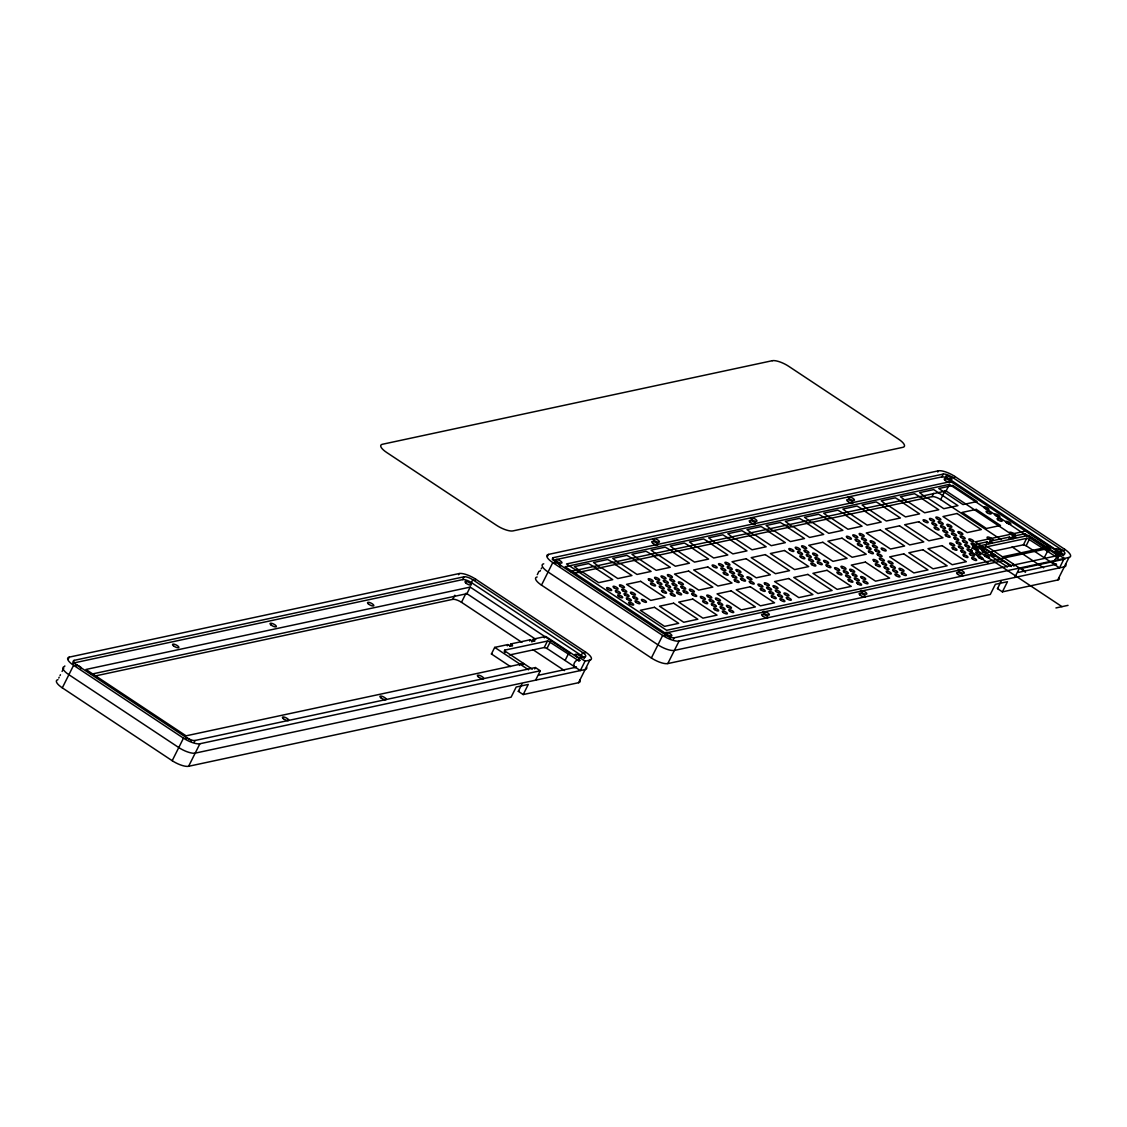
<?xml version="1.0" encoding="UTF-8"?>
<svg xmlns="http://www.w3.org/2000/svg" width="1127" height="1127" viewBox="0 0 1127 1127"><rect width="100%" height="100%" fill="white"/><g stroke="black" fill="none" stroke-linecap="round" stroke-linejoin="round"><path stroke-width="1.5" d="M58.787 678.031L59.196 677.214M60.027 675.566L60.435 674.749M62.084 671.453L62.492 670.635M62.901 669.818L63.732 668.17M64.845 665.93L64.549 666.522A13.27 4.142 26.6 0 0 68.888 674.707L178.77 747.553A13.27 4.142 26.6 0 0 195.196 753.132L585.138 669.551A13.27 4.142 26.6 0 0 586.618 667.198M68.367 658.886L69.254 657.126L459.196 573.544A13.27 4.142 26.6 0 1 475.622 579.137L585.491 651.984A13.27 4.142 26.6 0 1 589.844 660.154L578.545 682.708L523.196 694.57L518.307 691.33L521.928 684.089M584.068 658.675L584.955 656.914A7.03 2.198 26.6 0 0 582.659 652.589L472.776 579.743A7.03 2.198 26.6 0 0 464.085 576.785L74.143 660.366L72.734 663.183L462.676 579.602A7.03 2.198 26.6 0 1 471.368 582.56L581.236 655.407A7.03 2.198 26.6 0 1 583.73 657.52M523.196 694.57L528.267 684.427L516.194 687.019L511.109 697.162L188.603 766.29A13.27 4.142 26.6 0 1 172.192 760.697L62.309 687.85L73.593 665.31A13.27 4.142 26.6 0 1 69.254 657.126M75.734 666.113L76.439 664.705A7.03 2.198 26.6 0 1 74.143 660.366M172.192 760.697L183.476 738.157A13.27 4.142 26.6 0 0 199.902 743.75L540.298 670.776L535.593 680.173M185.617 738.96L186.321 737.551A7.03 2.198 26.6 0 0 195.013 740.495L535.41 667.536L540.298 670.776M194.309 741.904L195.013 740.495M188.603 766.29L199.902 743.75M458.604 574.728L459.196 573.544M95.344 675.946L452.786 599.339L454.843 595.225M462.676 579.602L464.085 576.785M452.786 599.339A7.03 2.198 26.6 0 1 461.478 602.297L466.014 593.253M471.368 582.56L472.776 579.743M91.245 674.2L466.916 593.675L470.213 587.097L570.318 653.463L568.36 653.885L565.064 660.464M475.03 580.306L475.622 579.137M510.461 666.592L491.414 653.97L494.711 647.391L507.868 644.574L507.319 645.841M537.297 574.643L538.945 571.347M540.03 571.206L540.439 570.389M541.256 568.741L541.678 567.923M547.553 556.174L548.44 554.414L938.382 470.832A13.27 4.142 26.6 0 1 954.794 476.425L1064.677 549.272A13.27 4.142 26.6 0 1 1069.016 557.442L1057.732 579.996L1002.382 591.858L997.494 588.618L1001.114 581.377M504.163 651.336L504.783 650.11L548.018 640.953L578.743 660.76L579.87 660.521M504.896 652.702L504.783 650.11M552.357 559.598L553.329 557.654L943.271 474.073A7.03 2.198 26.6 0 1 951.949 477.031L1061.831 549.877A7.03 2.198 26.6 0 1 1064.127 554.202L1063.339 555.794M509.714 646.377L510.94 643.911L530.253 639.77L529.69 641.052M1002.382 591.858L1007.453 581.715L995.38 584.307L990.295 594.45L667.79 663.578A13.27 4.142 26.6 0 1 651.364 657.985L541.495 585.138L552.779 562.598A13.27 4.142 26.6 0 1 548.44 554.414M554.921 563.401L555.625 561.993A7.03 2.198 26.6 0 1 553.329 557.654M519.477 665.465L520.096 664.226M531.874 641.996L533.31 639.122L545.75 636.445L579.405 658.661M522.998 664.705L523.618 663.479L186.068 735.832L85.962 669.466L470.213 587.097M544.299 637.868L544.919 636.628M509.503 654.97L544.228 647.518L547.525 640.953M534.705 668.945L535.41 667.536M589.844 660.154L585.04 661.183L580.335 670.579L546.961 648.462L550.258 641.883M575.066 667.747L575.474 666.916M581.236 655.407L582.659 652.589M578.743 660.76L580.151 657.943L584.955 656.914M584.913 653.153L585.491 651.984M651.364 657.985L662.662 635.445A13.27 4.142 26.6 0 0 679.088 641.038L1069.016 557.442M664.803 636.248L665.508 634.839A7.03 2.198 26.6 0 0 674.2 637.797L1064.127 554.202M673.481 639.206L674.2 637.797M667.79 663.578L679.088 641.038M937.791 472.016L938.382 470.832M574.531 573.234L931.973 496.627L933.621 493.33M553.54 560.133L941.848 476.89L943.271 474.073M931.973 496.627A7.03 2.198 26.6 0 1 940.665 499.585L945.187 490.541M941.848 476.89A7.03 2.198 26.6 0 1 950.54 479.848L951.949 477.031M570.431 571.488L946.102 490.963L949.385 484.385L1049.491 550.751L1047.546 551.173L1044.25 557.752M954.217 477.594L954.794 476.425M988.478 563.12L970.601 551.258L973.883 544.679L987.055 541.862L986.505 543.129M983.35 548.624L983.97 547.398L1027.19 538.241L1057.929 558.048C1058.126 554.259 1049.322 565.965 1055.844 564.007M984.082 549.99L983.97 547.398M988.886 543.665L990.126 541.199L1009.426 537.058L1008.876 538.34M1011.468 538.467L1012.497 536.41L1024.936 533.733L1058.577 555.949M1024.316 534.973L1024.936 533.733M988.689 552.258L1023.415 544.82L1026.697 538.241M1013.891 566.233L1014.596 564.824M1064.226 558.471L1059.521 567.867L1026.148 545.75L1029.444 539.171M1014.779 577.461L1019.484 568.064M1063.17 555.146A7.03 2.198 26.6 0 0 1060.422 552.695L1061.831 549.877M1057.929 558.048L1059.338 555.231M1064.085 550.441L1064.677 549.272M1013.652 565.021L1012.863 563.683M985.378 544.58L985.984 545.848L1025.542 572.079L1021.569 568.374L1065.085 559.048L1028.599 535.424L972.516 547.342L1061.986 606.65M949.385 484.385L565.134 566.754L665.24 633.12L1002.791 560.767M491.414 653.97L492.231 653.787M970.601 551.258L972.235 550.906M1002.481 556.794L1047.222 547.201M539.1 675.129L576.46 667.128C570.699 667.452 575.643 657.605 579.757 660.549M1018.357 572.403L1056.591 564.218M518.307 691.33L519.209 691.133M997.494 588.618L998.381 588.421M1055.943 607.946L1068.03 605.354M1060.268 555.033L1060.338 555.019A3.508 1.099 26.6 0 0 1056.365 551.836A3.508 1.099 26.6 0 0 1055.013 553.272A3.508 1.099 26.6 0 0 1060.31 555.048L1057.605 554.09M1023.415 544.82L1026.148 545.75M544.228 647.518L546.961 648.462M1062.24 554.611L1026.345 530.916L975.306 541.862L1011.074 565.585M950.54 479.848L1060.422 552.695M946.102 490.963L1015.737 537.128M940.665 499.585L1001.1 539.65M1012.088 546.933L1043.672 567.881M927.394 497.782L943.834 508.686L957.936 505.657L933.705 489.597L919.618 492.626L926.591 497.951M923.126 498.697L914.532 493.711L900.431 496.725L907.418 502.064M922.323 498.867L938.749 509.77L924.661 512.785L908.221 501.895M984.688 548.764L1011.454 566.501M973.883 544.679L1007.425 566.923M903.939 502.811L895.345 497.824L881.258 500.839L888.245 506.178M903.136 502.98L919.576 513.884L905.488 516.899L889.048 506.009M884.765 506.925L876.172 501.924L862.085 504.952L869.058 510.292M883.962 507.094L900.403 517.997L886.301 521.012L869.861 510.108M865.592 511.024L856.999 506.037L842.897 509.066L849.885 514.391M864.789 511.207L881.215 522.097L867.128 525.126L850.688 514.222M846.405 515.138L837.826 510.151L823.724 513.179L830.712 518.505M845.602 515.321L862.042 526.21L847.955 529.239L831.515 518.335M827.232 519.251L818.639 514.264L804.551 517.279L811.525 522.618M826.429 519.42L842.869 530.324L828.768 533.339L812.342 522.449M808.059 523.365L799.466 518.378L785.378 521.392L792.351 526.732M807.256 523.534L823.696 534.437L809.595 537.452L793.154 526.563M788.886 527.478L780.293 522.477L766.191 525.506L773.178 530.845M788.069 527.647L804.509 538.551L790.421 541.566L773.981 530.662M769.699 531.578L761.105 526.591L747.018 529.62L753.991 534.945M768.896 531.761L785.336 542.65L771.248 545.679L754.808 534.776M750.526 535.691L741.932 530.704L727.845 533.719L734.818 539.058M749.723 535.86L766.163 546.764L752.061 549.793L735.621 538.889M731.353 539.805L722.759 534.818L708.658 537.833L715.645 543.172M730.535 539.974L746.976 550.878L732.888 553.892L716.448 543.003M712.165 543.918L703.572 538.931L689.485 541.946L696.472 547.285M711.362 544.087L727.803 554.991L713.715 558.006L697.275 547.116M692.992 548.032L684.399 543.031L670.311 546.06L677.285 551.399M692.189 548.201L708.629 559.091L694.528 562.119L678.088 551.216M673.819 552.131L665.226 547.144L651.124 550.173L658.112 555.498M673.016 552.315L689.442 563.204L675.355 566.233L658.915 555.329M654.632 556.245L646.053 551.258L631.951 554.273L638.939 559.612M653.829 556.414L670.269 567.318L656.182 570.332L639.742 559.443M635.459 560.358L626.866 555.372L612.778 558.386L619.751 563.725M634.656 560.528L651.096 571.431L636.994 574.446L620.568 563.556M616.286 564.472L607.692 559.485L593.591 562.5L600.578 567.839M615.483 564.641L631.923 575.545L617.821 578.56L601.381 567.656M597.113 568.586L588.519 563.585L574.418 566.613L581.405 571.952M596.296 568.755L612.736 579.644L598.648 582.673L582.208 571.769M555.625 561.993L665.508 634.839M552.779 562.598L662.662 635.445M580.151 657.943L585.04 661.183M466.916 593.675L535.762 639.319M461.478 602.297L521.914 642.362M532.902 649.645L564.5 670.593M505.516 651.476L532.268 669.213M494.711 647.391L528.535 669.818M76.439 664.705L186.321 737.551M73.593 665.31L183.476 738.157M543.735 563.81A13.27 4.142 26.6 0 0 548.074 571.995L657.957 644.841A13.27 4.142 26.6 0 0 674.383 650.42L1064.311 566.839A13.27 4.142 26.6 0 0 1065.55 563.909M554.991 562.26A3.508 1.099 26.6 0 1 559.598 564.204A3.508 1.099 26.6 0 1 559.612 565.965M665.578 635.191A3.508 1.099 26.6 0 1 668.889 636.628A3.508 1.099 26.6 0 1 670.466 638.431M1012.567 536.452A3.367 1.057 26.6 0 1 1013.666 538.523A3.367 1.057 26.6 0 1 1009.496 537.1M990.196 541.242A3.367 1.057 26.6 0 1 991.295 543.327A3.367 1.057 26.6 0 1 987.125 541.904M541.495 585.138A13.27 4.142 26.6 0 1 537.142 576.968M1059.211 577.644A13.27 4.142 26.6 0 1 1057.732 579.996M62.309 687.85A13.27 4.142 26.6 0 1 57.97 679.68M579.785 679.778A13.27 4.142 26.6 0 1 578.545 682.708M533.381 639.164A3.367 1.057 26.6 0 1 534.48 641.235A3.367 1.057 26.6 0 1 530.31 639.812M511.01 643.954A3.367 1.057 26.6 0 1 512.109 646.039A3.367 1.057 26.6 0 1 507.939 644.616M75.058 665.493A3.508 1.099 26.6 0 1 79.256 666.142A3.508 1.099 26.6 0 1 80.637 668.691M185.363 737.861A3.508 1.099 26.6 0 1 190.393 739.847M191.083 740.566A3.508 1.099 26.6 0 1 191.28 741.017M772.263 360.71L382.321 444.292A13.27 4.142 26.6 0 0 386.66 452.462L496.542 525.309A13.27 4.142 26.6 0 0 512.968 530.902L902.896 447.32A13.27 4.142 26.6 0 0 898.557 439.136L788.675 366.289A13.27 4.142 26.6 0 0 772.263 360.71M950.808 481.567L566.557 563.937L666.649 630.303L1050.899 547.933L950.808 481.567M952.878 485.483L938.791 488.512L963.021 504.572L977.109 501.543L952.878 485.483M640.657 581.335L626.556 584.35L650.786 600.409L664.888 597.395L640.657 581.335M688.597 571.051L674.51 574.08L698.726 590.139L712.827 587.111L688.597 571.051M707.77 566.951L693.683 569.966L717.913 586.026L732.001 583.011L707.77 566.951M746.13 558.724L732.043 561.739L756.259 577.813L770.361 574.784L746.13 558.724M765.303 554.611L751.216 557.64L775.446 573.699L789.534 570.671L765.303 554.611M784.491 550.497L770.389 553.526L794.62 569.586L808.707 566.571L784.491 550.497M822.837 542.284L808.749 545.299L832.966 561.359L847.067 558.344L822.837 542.284M842.024 538.171L827.922 541.199L852.153 557.259L866.24 554.23L842.024 538.171M880.37 529.944L866.283 532.972L890.499 549.032L904.601 546.017L880.37 529.944M899.543 525.844L885.456 528.859L909.686 544.919L923.774 541.904L899.543 525.844M918.73 521.731L904.629 524.745L928.859 540.805L942.947 537.79L918.73 521.731M957.077 513.503L942.989 516.532L967.22 532.592L981.307 529.563L957.077 513.503M976.264 509.404L962.162 512.419L986.393 528.478L1000.48 525.464L976.264 509.404M654.449 607.298L640.347 610.313L664.578 626.373L678.665 623.358L654.449 607.298M673.622 603.184L659.52 606.213L683.751 622.273L697.838 619.244L673.622 603.184M692.795 599.071L678.708 602.1L702.924 618.159L717.026 615.131L692.795 599.071M731.155 590.858L717.054 593.873L741.284 609.932L755.372 606.918L731.155 590.858M750.328 586.744L736.241 589.759L760.457 605.833L774.559 602.804L750.328 586.744M788.689 578.517L774.587 581.546L798.818 597.606L812.905 594.577L788.689 578.517M807.862 574.418L793.774 577.433L817.991 593.492L832.092 590.478L807.862 574.418M827.035 570.304L812.947 573.319L837.164 589.379L851.265 586.364L827.035 570.304M865.395 562.077L851.294 565.106L875.524 581.166L889.612 578.137L865.395 562.077M903.741 553.864L889.654 556.879L913.884 572.939L927.972 569.924L903.741 553.864M922.928 549.751L908.827 552.765L933.057 568.825L947.145 565.81L922.928 549.751M942.102 545.637L928.014 548.666L952.23 564.726L966.332 561.697L942.102 545.637M945.13 480.426A3.508 1.099 26.6 0 0 950.427 482.201A3.508 1.099 26.6 0 0 946.483 478.989A3.508 1.099 26.6 0 0 945.13 480.426M847.645 501.318A3.508 1.099 26.6 0 0 852.942 503.093A3.508 1.099 26.6 0 0 848.997 499.881A3.508 1.099 26.6 0 0 847.645 501.318M957.527 574.164A3.508 1.099 26.6 0 0 962.824 575.939A3.508 1.099 26.6 0 0 958.88 572.727A3.508 1.099 26.6 0 0 957.527 574.164M750.159 522.224A3.508 1.099 26.6 0 0 755.456 523.985A3.508 1.099 26.6 0 0 751.512 520.787A3.508 1.099 26.6 0 0 750.159 522.224M860.042 595.07A3.508 1.099 26.6 0 0 865.339 596.831A3.508 1.099 26.6 0 0 861.394 593.633A3.508 1.099 26.6 0 0 860.042 595.07M762.556 615.962A3.508 1.099 26.6 0 0 767.853 617.723A3.508 1.099 26.6 0 0 763.909 614.525A3.508 1.099 26.6 0 0 762.556 615.962M652.674 543.115A3.508 1.099 26.6 0 0 657.971 544.876A3.508 1.099 26.6 0 0 654.026 541.678A3.508 1.099 26.6 0 0 652.674 543.115M662.38 591.802A2.803 0.873 26.6 0 0 666.508 593.041A2.803 0.873 26.6 0 0 663.127 590.478A2.803 0.873 26.6 0 0 662.38 591.802M651.392 584.519A2.803 0.873 26.6 0 0 655.52 585.758A2.803 0.873 26.6 0 0 652.139 583.194A2.803 0.873 26.6 0 0 651.392 584.519M750.075 582.645A2.803 0.873 26.6 0 0 754.202 583.885A2.803 0.873 26.6 0 0 750.821 581.321A2.803 0.873 26.6 0 0 750.075 582.645M991.69 554.963A2.803 0.873 26.6 0 0 995.817 556.203A2.803 0.873 26.6 0 0 992.436 553.625A2.803 0.873 26.6 0 0 991.69 554.963M969.713 540.382A2.803 0.873 26.6 0 0 973.841 541.622A2.803 0.873 26.6 0 0 970.46 539.058A2.803 0.873 26.6 0 0 969.713 540.382M980.701 547.666A2.803 0.873 26.6 0 0 984.829 548.919A2.803 0.873 26.6 0 0 981.448 546.341A2.803 0.873 26.6 0 0 980.701 547.666M954.625 538.805A2.803 0.873 26.6 0 0 958.767 540.044A2.803 0.873 26.6 0 0 955.372 537.48A2.803 0.873 26.6 0 0 954.625 538.805M877.919 555.245A2.803 0.873 26.6 0 0 882.047 556.484A2.803 0.873 26.6 0 0 878.666 553.92A2.803 0.873 26.6 0 0 877.919 555.245M961.021 537.424A2.803 0.873 26.6 0 0 965.149 538.664A2.803 0.873 26.6 0 0 961.768 536.1A2.803 0.873 26.6 0 0 961.021 537.424M826.781 566.205A2.803 0.873 26.6 0 0 830.909 567.444A2.803 0.873 26.6 0 0 827.528 564.881A2.803 0.873 26.6 0 0 826.781 566.205M692.542 594.971A2.803 0.873 26.6 0 0 696.669 596.225A2.803 0.873 26.6 0 0 693.288 593.647A2.803 0.873 26.6 0 0 692.542 594.971M982.998 552.005A2.803 0.873 26.6 0 0 987.125 553.244A2.803 0.873 26.6 0 0 983.744 550.666A2.803 0.873 26.6 0 0 982.998 552.005M985.294 556.329A2.803 0.873 26.6 0 0 989.421 557.569A2.803 0.873 26.6 0 0 986.04 555.005A2.803 0.873 26.6 0 0 985.294 556.329M972.009 544.721A2.803 0.873 26.6 0 0 976.137 545.961A2.803 0.873 26.6 0 0 972.756 543.383A2.803 0.873 26.6 0 0 972.009 544.721M963.317 541.763A2.803 0.873 26.6 0 0 967.459 543.003A2.803 0.873 26.6 0 0 964.064 540.425A2.803 0.873 26.6 0 0 963.317 541.763M974.306 549.046A2.803 0.873 26.6 0 0 978.433 550.286A2.803 0.873 26.6 0 0 975.052 547.722A2.803 0.873 26.6 0 0 974.306 549.046M716.307 599.522A2.803 0.873 26.6 0 0 720.449 600.761A2.803 0.873 26.6 0 0 717.054 598.198A2.803 0.873 26.6 0 0 716.307 599.522M707.629 596.563A2.803 0.873 26.6 0 0 711.757 597.803A2.803 0.873 26.6 0 0 708.362 595.239A2.803 0.873 26.6 0 0 707.629 596.563M727.295 606.805A2.803 0.873 26.6 0 0 731.437 608.045A2.803 0.873 26.6 0 0 728.042 605.481A2.803 0.873 26.6 0 0 727.295 606.805M718.617 603.847A2.803 0.873 26.6 0 0 722.745 605.086A2.803 0.873 26.6 0 0 719.35 602.522A2.803 0.873 26.6 0 0 718.617 603.847M729.606 611.13A2.803 0.873 26.6 0 0 733.733 612.37A2.803 0.873 26.6 0 0 730.338 609.806A2.803 0.873 26.6 0 0 729.606 611.13M714.518 609.552A2.803 0.873 26.6 0 0 718.646 610.792A2.803 0.873 26.6 0 0 715.265 608.228A2.803 0.873 26.6 0 0 714.518 609.552M703.53 602.269A2.803 0.873 26.6 0 0 707.657 603.508A2.803 0.873 26.6 0 0 704.276 600.93A2.803 0.873 26.6 0 0 703.53 602.269M701.233 597.93A2.803 0.873 26.6 0 0 705.361 599.17A2.803 0.873 26.6 0 0 701.98 596.606A2.803 0.873 26.6 0 0 701.233 597.93M709.925 600.888A2.803 0.873 26.6 0 0 714.053 602.128A2.803 0.873 26.6 0 0 710.672 599.564A2.803 0.873 26.6 0 0 709.925 600.888M712.222 605.227A2.803 0.873 26.6 0 0 716.349 606.467A2.803 0.873 26.6 0 0 712.968 603.889A2.803 0.873 26.6 0 0 712.222 605.227M723.21 612.51A2.803 0.873 26.6 0 0 727.338 613.75A2.803 0.873 26.6 0 0 723.957 611.172A2.803 0.873 26.6 0 0 723.21 612.51M720.914 608.171A2.803 0.873 26.6 0 0 725.041 609.425A2.803 0.873 26.6 0 0 721.66 606.847A2.803 0.873 26.6 0 0 720.914 608.171M773.84 587.195A2.803 0.873 26.6 0 0 777.982 588.435A2.803 0.873 26.6 0 0 774.587 585.871A2.803 0.873 26.6 0 0 773.84 587.195M765.148 584.237A2.803 0.873 26.6 0 0 769.29 585.476A2.803 0.873 26.6 0 0 765.895 582.913A2.803 0.873 26.6 0 0 765.148 584.237M784.829 594.478A2.803 0.873 26.6 0 0 788.97 595.718A2.803 0.873 26.6 0 0 785.575 593.154A2.803 0.873 26.6 0 0 784.829 594.478M776.137 591.52A2.803 0.873 26.6 0 0 780.278 592.76A2.803 0.873 26.6 0 0 776.883 590.196A2.803 0.873 26.6 0 0 776.137 591.52M787.125 598.803A2.803 0.873 26.6 0 0 791.267 600.043A2.803 0.873 26.6 0 0 787.872 597.479A2.803 0.873 26.6 0 0 787.125 598.803M772.051 597.211A2.803 0.873 26.6 0 0 776.179 598.451A2.803 0.873 26.6 0 0 772.798 595.887A2.803 0.873 26.6 0 0 772.051 597.211M761.063 589.928A2.803 0.873 26.6 0 0 765.191 591.168A2.803 0.873 26.6 0 0 761.81 588.604A2.803 0.873 26.6 0 0 761.063 589.928M758.767 585.603A2.803 0.873 26.6 0 0 762.894 586.843A2.803 0.873 26.6 0 0 759.513 584.279A2.803 0.873 26.6 0 0 758.767 585.603M767.459 588.562A2.803 0.873 26.6 0 0 771.586 589.801A2.803 0.873 26.6 0 0 768.191 587.237A2.803 0.873 26.6 0 0 767.459 588.562M769.755 592.887A2.803 0.873 26.6 0 0 773.883 594.126A2.803 0.873 26.6 0 0 770.502 591.562A2.803 0.873 26.6 0 0 769.755 592.887M780.743 600.17A2.803 0.873 26.6 0 0 784.871 601.409A2.803 0.873 26.6 0 0 781.49 598.846A2.803 0.873 26.6 0 0 780.743 600.17M778.447 595.845A2.803 0.873 26.6 0 0 782.575 597.085A2.803 0.873 26.6 0 0 779.18 594.521A2.803 0.873 26.6 0 0 778.447 595.845M850.561 570.755A2.803 0.873 26.6 0 0 854.689 571.995A2.803 0.873 26.6 0 0 851.294 569.417A2.803 0.873 26.6 0 0 850.561 570.755M841.869 567.797A2.803 0.873 26.6 0 0 845.997 569.036A2.803 0.873 26.6 0 0 842.616 566.458A2.803 0.873 26.6 0 0 841.869 567.797M861.549 578.038A2.803 0.873 26.6 0 0 865.677 579.278A2.803 0.873 26.6 0 0 862.282 576.7A2.803 0.873 26.6 0 0 861.549 578.038M852.857 575.08A2.803 0.873 26.6 0 0 856.985 576.32A2.803 0.873 26.6 0 0 853.604 573.756A2.803 0.873 26.6 0 0 852.857 575.08M863.846 582.363A2.803 0.873 26.6 0 0 867.973 583.603A2.803 0.873 26.6 0 0 864.592 581.039A2.803 0.873 26.6 0 0 863.846 582.363M848.758 580.771A2.803 0.873 26.6 0 0 852.885 582.011A2.803 0.873 26.6 0 0 849.504 579.447A2.803 0.873 26.6 0 0 848.758 580.771M837.77 573.488A2.803 0.873 26.6 0 0 841.897 574.728A2.803 0.873 26.6 0 0 838.516 572.164A2.803 0.873 26.6 0 0 837.77 573.488M835.473 569.163A2.803 0.873 26.6 0 0 839.601 570.403A2.803 0.873 26.6 0 0 836.22 567.839A2.803 0.873 26.6 0 0 835.473 569.163M844.165 572.122A2.803 0.873 26.6 0 0 848.293 573.361A2.803 0.873 26.6 0 0 844.912 570.797A2.803 0.873 26.6 0 0 844.165 572.122M846.462 576.446A2.803 0.873 26.6 0 0 850.589 577.686A2.803 0.873 26.6 0 0 847.208 575.122A2.803 0.873 26.6 0 0 846.462 576.446M857.45 583.73A2.803 0.873 26.6 0 0 861.577 584.969A2.803 0.873 26.6 0 0 858.196 582.405A2.803 0.873 26.6 0 0 857.45 583.73M855.154 579.405A2.803 0.873 26.6 0 0 859.281 580.644A2.803 0.873 26.6 0 0 855.9 578.081A2.803 0.873 26.6 0 0 855.154 579.405M873.834 560.936A2.803 0.873 26.6 0 0 877.961 562.176A2.803 0.873 26.6 0 0 874.566 559.612A2.803 0.873 26.6 0 0 873.834 560.936M876.13 565.261A2.803 0.873 26.6 0 0 880.257 566.515A2.803 0.873 26.6 0 0 876.862 563.937A2.803 0.873 26.6 0 0 876.13 565.261M880.215 559.57A2.803 0.873 26.6 0 0 884.357 560.809A2.803 0.873 26.6 0 0 880.962 558.245A2.803 0.873 26.6 0 0 880.215 559.57M882.511 563.894A2.803 0.873 26.6 0 0 886.653 565.134A2.803 0.873 26.6 0 0 883.258 562.57A2.803 0.873 26.6 0 0 882.511 563.894M888.907 562.528A2.803 0.873 26.6 0 0 893.035 563.768A2.803 0.873 26.6 0 0 889.654 561.204A2.803 0.873 26.6 0 0 888.907 562.528M902.192 574.136A2.803 0.873 26.6 0 0 906.319 575.376A2.803 0.873 26.6 0 0 902.938 572.812A2.803 0.873 26.6 0 0 902.192 574.136M895.796 575.503A2.803 0.873 26.6 0 0 899.938 576.756A2.803 0.873 26.6 0 0 896.543 574.178A2.803 0.873 26.6 0 0 895.796 575.503M887.118 572.558A2.803 0.873 26.6 0 0 891.246 573.798A2.803 0.873 26.6 0 0 887.851 571.22A2.803 0.873 26.6 0 0 887.118 572.558M884.822 568.219A2.803 0.873 26.6 0 0 888.949 569.459A2.803 0.873 26.6 0 0 885.554 566.895A2.803 0.873 26.6 0 0 884.822 568.219M893.5 571.178A2.803 0.873 26.6 0 0 897.641 572.417A2.803 0.873 26.6 0 0 894.246 569.853A2.803 0.873 26.6 0 0 893.5 571.178M899.895 569.811A2.803 0.873 26.6 0 0 904.023 571.051A2.803 0.873 26.6 0 0 900.642 568.487A2.803 0.873 26.6 0 0 899.895 569.811M891.203 566.853A2.803 0.873 26.6 0 0 895.345 568.093A2.803 0.873 26.6 0 0 891.95 565.529A2.803 0.873 26.6 0 0 891.203 566.853M965.614 546.088A2.803 0.873 26.6 0 0 969.755 547.328A2.803 0.873 26.6 0 0 966.36 544.764A2.803 0.873 26.6 0 0 965.614 546.088M956.922 543.129A2.803 0.873 26.6 0 0 961.063 544.369A2.803 0.873 26.6 0 0 957.668 541.805A2.803 0.873 26.6 0 0 956.922 543.129M976.602 553.371A2.803 0.873 26.6 0 0 980.744 554.611A2.803 0.873 26.6 0 0 977.348 552.047A2.803 0.873 26.6 0 0 976.602 553.371M967.91 550.413A2.803 0.873 26.6 0 0 972.052 551.652A2.803 0.873 26.6 0 0 968.657 549.088A2.803 0.873 26.6 0 0 967.91 550.413M978.898 557.696A2.803 0.873 26.6 0 0 983.04 558.936A2.803 0.873 26.6 0 0 979.645 556.372A2.803 0.873 26.6 0 0 978.898 557.696M963.824 556.104A2.803 0.873 26.6 0 0 967.952 557.344A2.803 0.873 26.6 0 0 964.571 554.78A2.803 0.873 26.6 0 0 963.824 556.104M952.836 548.821A2.803 0.873 26.6 0 0 956.964 550.061A2.803 0.873 26.6 0 0 953.583 547.497A2.803 0.873 26.6 0 0 952.836 548.821M950.54 544.496A2.803 0.873 26.6 0 0 954.668 545.736A2.803 0.873 26.6 0 0 951.287 543.172A2.803 0.873 26.6 0 0 950.54 544.496M959.232 547.454A2.803 0.873 26.6 0 0 963.36 548.694A2.803 0.873 26.6 0 0 959.965 546.13A2.803 0.873 26.6 0 0 959.232 547.454M961.528 551.779A2.803 0.873 26.6 0 0 965.656 553.019A2.803 0.873 26.6 0 0 962.275 550.455A2.803 0.873 26.6 0 0 961.528 551.779M972.516 559.062A2.803 0.873 26.6 0 0 976.644 560.302A2.803 0.873 26.6 0 0 973.263 557.738A2.803 0.873 26.6 0 0 972.516 559.062M970.22 554.738A2.803 0.873 26.6 0 0 974.348 555.977A2.803 0.873 26.6 0 0 970.953 553.413A2.803 0.873 26.6 0 0 970.22 554.738M668.762 590.435A2.803 0.873 26.6 0 0 672.904 591.675A2.803 0.873 26.6 0 0 669.508 589.111A2.803 0.873 26.6 0 0 668.762 590.435M671.072 594.76A2.803 0.873 26.6 0 0 675.2 596A2.803 0.873 26.6 0 0 671.805 593.436A2.803 0.873 26.6 0 0 671.072 594.76M657.774 583.152A2.803 0.873 26.6 0 0 661.915 584.392A2.803 0.873 26.6 0 0 658.52 581.828A2.803 0.873 26.6 0 0 657.774 583.152M649.096 580.194A2.803 0.873 26.6 0 0 653.223 581.433A2.803 0.873 26.6 0 0 649.828 578.869A2.803 0.873 26.6 0 0 649.096 580.194M660.084 587.477A2.803 0.873 26.6 0 0 664.212 588.717A2.803 0.873 26.6 0 0 660.816 586.153A2.803 0.873 26.6 0 0 660.084 587.477M986.984 512.588A2.803 0.873 26.6 0 0 991.126 513.827A2.803 0.873 26.6 0 0 987.731 511.264A2.803 0.873 26.6 0 0 986.984 512.588M984.688 508.263A2.803 0.873 26.6 0 0 988.83 509.503A2.803 0.873 26.6 0 0 985.435 506.925A2.803 0.873 26.6 0 0 984.688 508.263M997.973 519.871A2.803 0.873 26.6 0 0 1002.114 521.111A2.803 0.873 26.6 0 0 998.719 518.547A2.803 0.873 26.6 0 0 997.973 519.871M1006.665 522.829A2.803 0.873 26.6 0 0 1010.806 524.069A2.803 0.873 26.6 0 0 1007.411 521.505A2.803 0.873 26.6 0 0 1006.665 522.829M995.676 515.546A2.803 0.873 26.6 0 0 999.818 516.786A2.803 0.873 26.6 0 0 996.423 514.208A2.803 0.873 26.6 0 0 995.676 515.546M668.269 576.08A2.803 0.873 26.6 0 0 672.396 577.32A2.803 0.873 26.6 0 0 669.015 574.756A2.803 0.873 26.6 0 0 668.269 576.08M670.565 580.405A2.803 0.873 26.6 0 0 674.693 581.645A2.803 0.873 26.6 0 0 671.312 579.081A2.803 0.873 26.6 0 0 670.565 580.405M679.257 583.363A2.803 0.873 26.6 0 0 683.385 584.603A2.803 0.873 26.6 0 0 680.004 582.039A2.803 0.873 26.6 0 0 679.257 583.363M681.553 587.688A2.803 0.873 26.6 0 0 685.681 588.928A2.803 0.873 26.6 0 0 682.3 586.364A2.803 0.873 26.6 0 0 681.553 587.688M690.245 590.647A2.803 0.873 26.6 0 0 694.373 591.886A2.803 0.873 26.6 0 0 690.992 589.322A2.803 0.873 26.6 0 0 690.245 590.647M677.454 593.394A2.803 0.873 26.6 0 0 681.596 594.633A2.803 0.873 26.6 0 0 678.2 592.069A2.803 0.873 26.6 0 0 677.454 593.394M666.466 586.11A2.803 0.873 26.6 0 0 670.607 587.35A2.803 0.873 26.6 0 0 667.212 584.786A2.803 0.873 26.6 0 0 666.466 586.11M655.477 578.827A2.803 0.873 26.6 0 0 659.619 580.067A2.803 0.873 26.6 0 0 656.224 577.489A2.803 0.873 26.6 0 0 655.477 578.827M664.169 581.786A2.803 0.873 26.6 0 0 668.297 583.025A2.803 0.873 26.6 0 0 664.916 580.447A2.803 0.873 26.6 0 0 664.169 581.786M661.873 577.447A2.803 0.873 26.6 0 0 666.001 578.686A2.803 0.873 26.6 0 0 662.62 576.122A2.803 0.873 26.6 0 0 661.873 577.447M675.158 589.069A2.803 0.873 26.6 0 0 679.285 590.309A2.803 0.873 26.6 0 0 675.904 587.731A2.803 0.873 26.6 0 0 675.158 589.069M683.85 592.027A2.803 0.873 26.6 0 0 687.977 593.267A2.803 0.873 26.6 0 0 684.596 590.689A2.803 0.873 26.6 0 0 683.85 592.027M672.861 584.73A2.803 0.873 26.6 0 0 676.989 585.984A2.803 0.873 26.6 0 0 673.608 583.406A2.803 0.873 26.6 0 0 672.861 584.73M620.329 586.364A2.803 0.873 26.6 0 0 624.457 587.604A2.803 0.873 26.6 0 0 621.062 585.026A2.803 0.873 26.6 0 0 620.329 586.364M622.625 590.689A2.803 0.873 26.6 0 0 626.753 591.929A2.803 0.873 26.6 0 0 623.372 589.365A2.803 0.873 26.6 0 0 622.625 590.689M631.317 593.647A2.803 0.873 26.6 0 0 635.445 594.887A2.803 0.873 26.6 0 0 632.05 592.323A2.803 0.873 26.6 0 0 631.317 593.647M633.613 597.972A2.803 0.873 26.6 0 0 637.741 599.212A2.803 0.873 26.6 0 0 634.36 596.648A2.803 0.873 26.6 0 0 633.613 597.972M642.305 600.93A2.803 0.873 26.6 0 0 646.433 602.17A2.803 0.873 26.6 0 0 643.038 599.606A2.803 0.873 26.6 0 0 642.305 600.93M629.514 603.663A2.803 0.873 26.6 0 0 633.642 604.903A2.803 0.873 26.6 0 0 630.261 602.339A2.803 0.873 26.6 0 0 629.514 603.663M618.526 596.38A2.803 0.873 26.6 0 0 622.653 597.62A2.803 0.873 26.6 0 0 619.272 595.056A2.803 0.873 26.6 0 0 618.526 596.38M607.538 589.097A2.803 0.873 26.6 0 0 611.665 590.337A2.803 0.873 26.6 0 0 608.284 587.773A2.803 0.873 26.6 0 0 607.538 589.097M616.23 592.055A2.803 0.873 26.6 0 0 620.357 593.295A2.803 0.873 26.6 0 0 616.976 590.731A2.803 0.873 26.6 0 0 616.23 592.055M613.933 587.731A2.803 0.873 26.6 0 0 618.061 588.97A2.803 0.873 26.6 0 0 614.68 586.406A2.803 0.873 26.6 0 0 613.933 587.731M627.218 599.339A2.803 0.873 26.6 0 0 631.345 600.578A2.803 0.873 26.6 0 0 627.964 598.014A2.803 0.873 26.6 0 0 627.218 599.339M635.91 602.297A2.803 0.873 26.6 0 0 640.037 603.537A2.803 0.873 26.6 0 0 636.656 600.973A2.803 0.873 26.6 0 0 635.91 602.297M624.922 595.014A2.803 0.873 26.6 0 0 629.049 596.253A2.803 0.873 26.6 0 0 625.668 593.69A2.803 0.873 26.6 0 0 624.922 595.014M725.802 563.754A2.803 0.873 26.6 0 0 729.93 564.993A2.803 0.873 26.6 0 0 726.549 562.429A2.803 0.873 26.6 0 0 725.802 563.754M728.098 568.078A2.803 0.873 26.6 0 0 732.226 569.318A2.803 0.873 26.6 0 0 728.845 566.754A2.803 0.873 26.6 0 0 728.098 568.078M736.79 571.037A2.803 0.873 26.6 0 0 740.918 572.277A2.803 0.873 26.6 0 0 737.537 569.713A2.803 0.873 26.6 0 0 736.79 571.037M739.087 575.362A2.803 0.873 26.6 0 0 743.214 576.601A2.803 0.873 26.6 0 0 739.833 574.037A2.803 0.873 26.6 0 0 739.087 575.362M747.779 578.32A2.803 0.873 26.6 0 0 751.906 579.56A2.803 0.873 26.6 0 0 748.525 576.996A2.803 0.873 26.6 0 0 747.779 578.32M734.987 581.053A2.803 0.873 26.6 0 0 739.115 582.307A2.803 0.873 26.6 0 0 735.734 579.729A2.803 0.873 26.6 0 0 734.987 581.053M723.999 573.77A2.803 0.873 26.6 0 0 728.127 575.009A2.803 0.873 26.6 0 0 724.746 572.446A2.803 0.873 26.6 0 0 723.999 573.77M713.011 566.487A2.803 0.873 26.6 0 0 717.138 567.726A2.803 0.873 26.6 0 0 713.757 565.162A2.803 0.873 26.6 0 0 713.011 566.487M721.703 569.445A2.803 0.873 26.6 0 0 725.83 570.685A2.803 0.873 26.6 0 0 722.449 568.121A2.803 0.873 26.6 0 0 721.703 569.445M719.406 565.12A2.803 0.873 26.6 0 0 723.534 566.36A2.803 0.873 26.6 0 0 720.153 563.796A2.803 0.873 26.6 0 0 719.406 565.12M732.691 576.728A2.803 0.873 26.6 0 0 736.819 577.968A2.803 0.873 26.6 0 0 733.438 575.404A2.803 0.873 26.6 0 0 732.691 576.728M741.383 579.687A2.803 0.873 26.6 0 0 745.51 580.926A2.803 0.873 26.6 0 0 742.129 578.362A2.803 0.873 26.6 0 0 741.383 579.687M730.395 572.403A2.803 0.873 26.6 0 0 734.522 573.643A2.803 0.873 26.6 0 0 731.141 571.079A2.803 0.873 26.6 0 0 730.395 572.403M802.509 547.313A2.803 0.873 26.6 0 0 806.636 548.553A2.803 0.873 26.6 0 0 803.255 545.975A2.803 0.873 26.6 0 0 802.509 547.313M804.805 551.638A2.803 0.873 26.6 0 0 808.932 552.878A2.803 0.873 26.6 0 0 805.551 550.314A2.803 0.873 26.6 0 0 804.805 551.638M813.497 554.597A2.803 0.873 26.6 0 0 817.624 555.836A2.803 0.873 26.6 0 0 814.243 553.272A2.803 0.873 26.6 0 0 813.497 554.597M815.793 558.922A2.803 0.873 26.6 0 0 819.921 560.161A2.803 0.873 26.6 0 0 816.54 557.597A2.803 0.873 26.6 0 0 815.793 558.922M824.485 561.88A2.803 0.873 26.6 0 0 828.613 563.12A2.803 0.873 26.6 0 0 825.232 560.556A2.803 0.873 26.6 0 0 824.485 561.88M811.694 564.613A2.803 0.873 26.6 0 0 815.835 565.853A2.803 0.873 26.6 0 0 812.44 563.289A2.803 0.873 26.6 0 0 811.694 564.613M800.705 557.33A2.803 0.873 26.6 0 0 804.847 558.569A2.803 0.873 26.6 0 0 801.452 556.005A2.803 0.873 26.6 0 0 800.705 557.33M789.717 550.046A2.803 0.873 26.6 0 0 793.859 551.286A2.803 0.873 26.6 0 0 790.464 548.722A2.803 0.873 26.6 0 0 789.717 550.046M798.409 553.005A2.803 0.873 26.6 0 0 802.551 554.245A2.803 0.873 26.6 0 0 799.156 551.681A2.803 0.873 26.6 0 0 798.409 553.005M796.113 548.68A2.803 0.873 26.6 0 0 800.24 549.92A2.803 0.873 26.6 0 0 796.859 547.356A2.803 0.873 26.6 0 0 796.113 548.68M809.397 560.288A2.803 0.873 26.6 0 0 813.539 561.528A2.803 0.873 26.6 0 0 810.144 558.964A2.803 0.873 26.6 0 0 809.397 560.288M818.089 563.246A2.803 0.873 26.6 0 0 822.217 564.486A2.803 0.873 26.6 0 0 818.836 561.922A2.803 0.873 26.6 0 0 818.089 563.246M807.101 555.963A2.803 0.873 26.6 0 0 811.229 557.203A2.803 0.873 26.6 0 0 807.848 554.639A2.803 0.873 26.6 0 0 807.101 555.963M860.042 534.973A2.803 0.873 26.6 0 0 864.17 536.213A2.803 0.873 26.6 0 0 860.789 533.649A2.803 0.873 26.6 0 0 860.042 534.973M862.338 539.298A2.803 0.873 26.6 0 0 866.466 540.537A2.803 0.873 26.6 0 0 863.085 537.973A2.803 0.873 26.6 0 0 862.338 539.298M871.03 542.256A2.803 0.873 26.6 0 0 875.158 543.496A2.803 0.873 26.6 0 0 871.777 540.932A2.803 0.873 26.6 0 0 871.03 542.256M873.326 546.581A2.803 0.873 26.6 0 0 877.454 547.835A2.803 0.873 26.6 0 0 874.073 545.257A2.803 0.873 26.6 0 0 873.326 546.581M882.018 549.539A2.803 0.873 26.6 0 0 886.146 550.779A2.803 0.873 26.6 0 0 882.765 548.215A2.803 0.873 26.6 0 0 882.018 549.539M869.227 552.286A2.803 0.873 26.6 0 0 873.369 553.526A2.803 0.873 26.6 0 0 869.974 550.962A2.803 0.873 26.6 0 0 869.227 552.286M858.239 545.003A2.803 0.873 26.6 0 0 862.38 546.243A2.803 0.873 26.6 0 0 858.985 543.679A2.803 0.873 26.6 0 0 858.239 545.003M847.25 537.72A2.803 0.873 26.6 0 0 851.392 538.96A2.803 0.873 26.6 0 0 847.997 536.396A2.803 0.873 26.6 0 0 847.25 537.72M855.942 540.678A2.803 0.873 26.6 0 0 860.07 541.918A2.803 0.873 26.6 0 0 856.689 539.34A2.803 0.873 26.6 0 0 855.942 540.678M853.646 536.339A2.803 0.873 26.6 0 0 857.774 537.593A2.803 0.873 26.6 0 0 854.393 535.015A2.803 0.873 26.6 0 0 853.646 536.339M866.931 547.961A2.803 0.873 26.6 0 0 871.058 549.201A2.803 0.873 26.6 0 0 867.677 546.637A2.803 0.873 26.6 0 0 866.931 547.961M875.623 550.92A2.803 0.873 26.6 0 0 879.75 552.16A2.803 0.873 26.6 0 0 876.369 549.582A2.803 0.873 26.6 0 0 875.623 550.92M864.634 543.637A2.803 0.873 26.6 0 0 868.762 544.876A2.803 0.873 26.6 0 0 865.381 542.298A2.803 0.873 26.6 0 0 864.634 543.637M936.748 518.533A2.803 0.873 26.6 0 0 940.876 519.772A2.803 0.873 26.6 0 0 937.495 517.208A2.803 0.873 26.6 0 0 936.748 518.533M939.045 522.858A2.803 0.873 26.6 0 0 943.172 524.097A2.803 0.873 26.6 0 0 939.791 521.533A2.803 0.873 26.6 0 0 939.045 522.858M947.737 525.816A2.803 0.873 26.6 0 0 951.864 527.056A2.803 0.873 26.6 0 0 948.483 524.492A2.803 0.873 26.6 0 0 947.737 525.816M950.033 530.141A2.803 0.873 26.6 0 0 954.16 531.38A2.803 0.873 26.6 0 0 950.779 528.817A2.803 0.873 26.6 0 0 950.033 530.141M958.725 533.099A2.803 0.873 26.6 0 0 962.852 534.339A2.803 0.873 26.6 0 0 959.471 531.775A2.803 0.873 26.6 0 0 958.725 533.099M945.947 535.846A2.803 0.873 26.6 0 0 950.075 537.086A2.803 0.873 26.6 0 0 946.68 534.522A2.803 0.873 26.6 0 0 945.947 535.846M934.959 528.563A2.803 0.873 26.6 0 0 939.087 529.803A2.803 0.873 26.6 0 0 935.692 527.225A2.803 0.873 26.6 0 0 934.959 528.563M923.971 521.28A2.803 0.873 26.6 0 0 928.099 522.519A2.803 0.873 26.6 0 0 924.703 519.941A2.803 0.873 26.6 0 0 923.971 521.28M932.649 524.224A2.803 0.873 26.6 0 0 936.791 525.478A2.803 0.873 26.6 0 0 933.395 522.9A2.803 0.873 26.6 0 0 932.649 524.224M930.353 519.899A2.803 0.873 26.6 0 0 934.494 521.139A2.803 0.873 26.6 0 0 931.099 518.575A2.803 0.873 26.6 0 0 930.353 519.899M943.637 531.521A2.803 0.873 26.6 0 0 947.779 532.761A2.803 0.873 26.6 0 0 944.384 530.183A2.803 0.873 26.6 0 0 943.637 531.521M952.329 534.466A2.803 0.873 26.6 0 0 956.471 535.719A2.803 0.873 26.6 0 0 953.076 533.141A2.803 0.873 26.6 0 0 952.329 534.466M941.341 527.182A2.803 0.873 26.6 0 0 945.483 528.422A2.803 0.873 26.6 0 0 942.087 525.858A2.803 0.873 26.6 0 0 941.341 527.182M988.111 538.791A3.367 1.057 26.6 0 0 993.07 540.284A3.367 1.057 26.6 0 0 989.013 537.199A3.367 1.057 26.6 0 0 988.111 538.791M1010.482 533.987A3.367 1.057 26.6 0 0 1015.455 535.48A3.367 1.057 26.6 0 0 1011.384 532.395A3.367 1.057 26.6 0 0 1010.482 533.987M849.237 498.655A3.508 1.099 26.6 0 0 854.407 500.205A3.508 1.099 26.6 0 0 850.167 496.993A3.508 1.099 26.6 0 0 849.237 498.655M959.119 571.502A3.508 1.099 26.6 0 0 964.289 573.051A3.508 1.099 26.6 0 0 960.049 569.839A3.508 1.099 26.6 0 0 959.119 571.502M751.751 519.547A3.508 1.099 26.6 0 0 756.921 521.097A3.508 1.099 26.6 0 0 752.681 517.885A3.508 1.099 26.6 0 0 751.751 519.547M861.634 592.393A3.508 1.099 26.6 0 0 866.804 593.943A3.508 1.099 26.6 0 0 862.564 590.731A3.508 1.099 26.6 0 0 861.634 592.393M764.148 613.285A3.508 1.099 26.6 0 0 769.318 614.835A3.508 1.099 26.6 0 0 765.078 611.637A3.508 1.099 26.6 0 0 764.148 613.285M654.266 540.439A3.508 1.099 26.6 0 0 659.436 541.988A3.508 1.099 26.6 0 0 655.21 538.791A3.508 1.099 26.6 0 0 654.266 540.439M556.794 561.331A3.508 1.099 26.6 0 0 561.95 562.894A3.508 1.099 26.6 0 0 557.724 559.682A3.508 1.099 26.6 0 0 556.794 561.331M666.663 634.177A3.508 1.099 26.6 0 0 671.833 635.741A3.508 1.099 26.6 0 0 667.593 632.529A3.508 1.099 26.6 0 0 666.663 634.177M1056.605 550.596A3.508 1.099 26.6 0 0 1061.775 552.145A3.508 1.099 26.6 0 0 1057.535 548.948A3.508 1.099 26.6 0 0 1056.605 550.596M946.722 477.749A3.508 1.099 26.6 0 0 951.892 479.299A3.508 1.099 26.6 0 0 947.652 476.101A3.508 1.099 26.6 0 0 946.722 477.749M465.944 583.138A3.508 1.099 26.6 0 0 471.241 584.899A3.508 1.099 26.6 0 0 467.296 581.701A3.508 1.099 26.6 0 0 465.944 583.138M575.827 655.984A3.508 1.099 26.6 0 0 581.123 657.745A3.508 1.099 26.6 0 0 577.179 654.548A3.508 1.099 26.6 0 0 575.827 655.984M368.459 604.03A3.508 1.099 26.6 0 0 373.755 605.805A3.508 1.099 26.6 0 0 369.811 602.593A3.508 1.099 26.6 0 0 368.459 604.03M478.341 676.876A3.508 1.099 26.6 0 0 483.638 678.651A3.508 1.099 26.6 0 0 479.693 675.439A3.508 1.099 26.6 0 0 478.341 676.876M270.973 624.936A3.508 1.099 26.6 0 0 276.27 626.697A3.508 1.099 26.6 0 0 272.325 623.499A3.508 1.099 26.6 0 0 270.973 624.936M380.856 697.782A3.508 1.099 26.6 0 0 386.152 699.543A3.508 1.099 26.6 0 0 382.208 696.345A3.508 1.099 26.6 0 0 380.856 697.782M283.37 718.674A3.508 1.099 26.6 0 0 288.667 720.435A3.508 1.099 26.6 0 0 284.722 717.237A3.508 1.099 26.6 0 0 283.37 718.674M173.488 645.827A3.508 1.099 26.6 0 0 178.799 647.588A3.508 1.099 26.6 0 0 174.84 644.39A3.508 1.099 26.6 0 0 173.488 645.827"/></g></svg>
